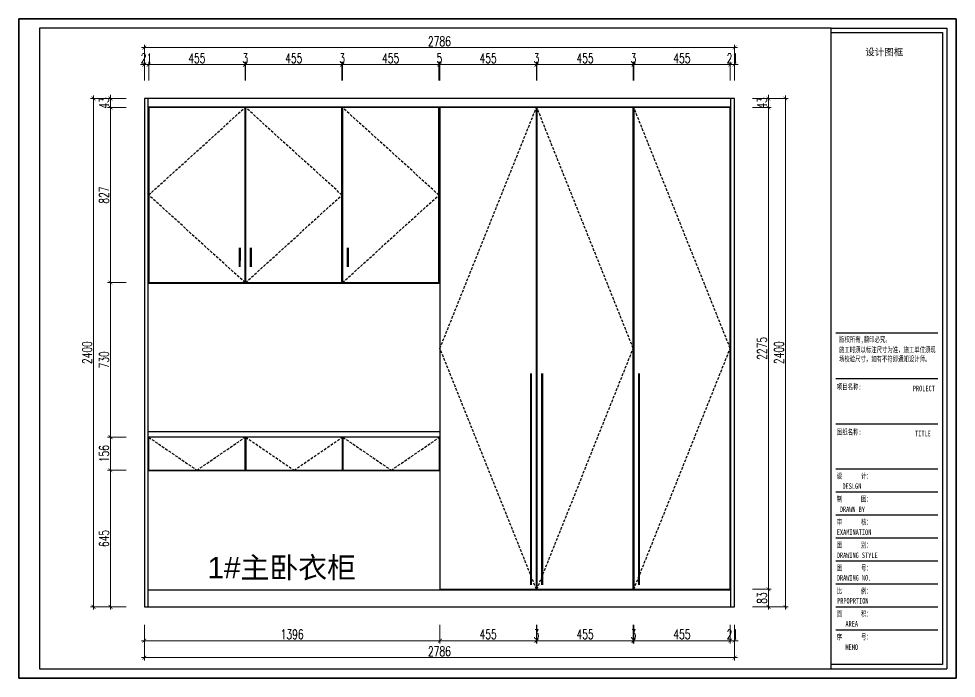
# Model space of a CAD drawing. Header units: millimetres. Extents: x 102153 to 107767, y -22780 to -14924.
# Drawn here: x 102332 to 106757, y -22780 to -19666 of the extents above; entities that cross this region are included whole.
import ezdxf
from ezdxf.enums import TextEntityAlignment as Align

# ---------------------------------------------------------------- set-up
doc = ezdxf.new("R2010")
doc.units = ezdxf.units.MM
doc.header["$LTSCALE"] = 2
doc.linetypes.add('HIDDEN', pattern=[9.525, 6.35, -3.175])
for name, color, linetype in [('0-标注', 7, 'Continuous'), ('y-打印层', 7, 'Continuous'), ('五金', 252, 'Continuous'), ('图框', 7, 'Continuous'), ('文字', 255, 'Continuous'), ('柜体', 7, 'Continuous'), ('门板图层', 1, 'Continuous'), ('门板开启线', 8, 'HIDDEN'), ('门板遮罩', 7, 'Continuous')]:
    doc.layers.add(name, color=color, linetype=linetype)
doc.styles.add('DIMTEXT', font='simplex.shx', dxfattribs={"width": 0.7, "bigfont": 'gbcbig.shx'})
doc.styles.get("Standard").update_dxf_attribs({"font": 'arial.ttf'})
doc.styles.add('上品专用', font='SimSun.ttf')
doc.styles.add('图纸目录', font='SimSun.ttf', dxfattribs={"width": 0.7})
doc.styles.add('文字', font='SimSun.ttf', dxfattribs={"width": 0.7})
doc.dimstyles.new('雷神标注', dxfattribs={"dimscale": 15, "dimtxt": 3, "dimasz": 1.2, "dimexe": 0.9, "dimexo": 1, "dimgap": 0.5, "dimtad": 1, "dimdec": 0, "dimzin": 13, "dimdsep": 46, "dimtxsty": 'DIMTEXT', "dimblk1": 'ARCHTICK', "dimblk2": 'ARCHTICK', "dimsah": 1, "dimcen": 2, "dimdle": 0.9, "dimclrd": 1, "dimclre": 1, "dimclrt": 1, "dimadec": 1, "dimazin": 0, "dimtfac": 1, "dimtdec": 0, "dimtix": 1, "dimtmove": 1, "dimatfit": 3, "dimfxl": 5, "dimfxlon": 1, "dimtolj": 1, "dimtzin": 13, "dimlwd": 5, "dimlwe": 5, "dimarcsym": 0})

# ---------------------------------------------------------------- blocks, each defined once
blk = doc.blocks.new('KZK_20260519_210654', base_point=(102144.7, -20499.4))
at = {"color": 255, "const_width": 10}
blk.add_lwpolyline([(102144.7, -19999.4), (102144.7, -20999.4)], dxfattribs=at)
blk = doc.blocks.new('KZK_20260519_210703', base_point=(102028.5, -20114.6))
at = {"color": 255, "const_width": 10}
blk.add_lwpolyline([(102028.5, -20068.9), (102028.4, -20160.4)], dxfattribs=at)
blk = doc.blocks.new('_ARCHTICK')
at = {"color": 0, "linetype": 'ByBlock', "const_width": 0.15}
blk.add_lwpolyline([(-0.5, -0.5), (0.5, 0.5)], dxfattribs=at)
blk = doc.blocks.new('*D44')
at = {"layer": '0-标注', "color": 1, "lineweight": 5, "transparency": 16777216}
for p, q in [((102924.5, -22528), (102924.5, -22616.5)), ((104320, -22528), (104320, -22616.5)), ((102911, -22603), (104333.5, -22603))]:
    blk.add_line(p, q, dxfattribs=at)
at = {"layer": 'Defpoints', "color": 0, "transparency": 16777216}
for p in [(102924.5, -22443), (104320, -22443), (104320, -22603)]:
    blk.add_point(p, dxfattribs=at)
at = {"layer": '0-标注', "color": 1, "lineweight": 5, "transparency": 16777216, "xscale": 17.99999999999999, "yscale": 17.99999999999999, "zscale": 17.99999999999999, "rotation": 180}
blk.add_blockref('_ARCHTICK', (102924.5, -22603), dxfattribs=at)
at = {"layer": '0-标注', "color": 1, "lineweight": 5, "transparency": 16777216, "xscale": 17.99999999999999, "yscale": 17.99999999999999, "zscale": 17.99999999999999}
blk.add_blockref('_ARCHTICK', (104320, -22603), dxfattribs=at)
at = {"layer": '0-标注', "color": 1, "transparency": 16777216, "insert": (103622.25, -22573), "char_height": 45, "attachment_point": 5, "style": 'DIMTEXT'}
blk.add_mtext('\\A1;1396', dxfattribs=at)
blk = doc.blocks.new('*D45')
at = {"layer": '0-标注', "color": 1, "lineweight": 5, "transparency": 16777216}
for p, q in [((104320, -22528), (104320, -22616.5)), ((104775, -22528), (104775, -22616.5)), ((104306.5, -22603), (104788.5, -22603))]:
    blk.add_line(p, q, dxfattribs=at)
at = {"layer": 'Defpoints', "color": 0, "transparency": 16777216}
for p in [(104320, -22443), (104775, -22443), (104775, -22603)]:
    blk.add_point(p, dxfattribs=at)
at = {"layer": '0-标注', "color": 1, "lineweight": 5, "transparency": 16777216, "xscale": 17.99999999999999, "yscale": 17.99999999999999, "zscale": 17.99999999999999, "rotation": 180}
blk.add_blockref('_ARCHTICK', (104320, -22603), dxfattribs=at)
at = {"layer": '0-标注', "color": 1, "lineweight": 5, "transparency": 16777216, "xscale": 17.99999999999999, "yscale": 17.99999999999999, "zscale": 17.99999999999999}
blk.add_blockref('_ARCHTICK', (104775, -22603), dxfattribs=at)
at = {"layer": '0-标注', "color": 1, "transparency": 16777216, "insert": (104547.5, -22573), "char_height": 45, "attachment_point": 5, "style": 'DIMTEXT'}
blk.add_mtext('\\A1;455', dxfattribs=at)
blk = doc.blocks.new('*D46')
at = {"layer": '0-标注', "color": 1, "lineweight": 5, "transparency": 16777216}
for p, q in [((104775, -22528), (104775, -22616.5)), ((104777.5, -22528), (104777.5, -22616.5)), ((104775, -22603), (104757, -22603)), ((104775, -22603), (104777.5, -22603)), ((104777.5, -22603), (104795.5, -22603))]:
    blk.add_line(p, q, dxfattribs=at)
at = {"layer": 'Defpoints', "color": 0, "transparency": 16777216}
for p in [(104775, -22443), (104777.5, -22443), (104777.5, -22603)]:
    blk.add_point(p, dxfattribs=at)
at = {"layer": '0-标注', "color": 1, "lineweight": 5, "transparency": 16777216, "xscale": 17.99999999999999, "yscale": 17.99999999999999, "zscale": 17.99999999999999}
blk.add_blockref('_ARCHTICK', (104775, -22603), dxfattribs=at)
at = {"layer": '0-标注', "color": 1, "lineweight": 5, "transparency": 16777216, "xscale": 17.99999999999999, "yscale": 17.99999999999999, "zscale": 17.99999999999999, "rotation": 180}
blk.add_blockref('_ARCHTICK', (104777.5, -22603), dxfattribs=at)
at = {"layer": '0-标注', "color": 1, "transparency": 16777216, "insert": (104776.25, -22573), "char_height": 45, "attachment_point": 5, "style": 'DIMTEXT'}
blk.add_mtext('\\A1;3', dxfattribs=at)
blk = doc.blocks.new('*D47')
at = {"layer": '0-标注', "color": 1, "lineweight": 5, "transparency": 16777216}
for p, q in [((104777.5, -22528), (104777.5, -22616.5)), ((105232.5, -22528), (105232.5, -22616.5)), ((104764, -22603), (105246, -22603))]:
    blk.add_line(p, q, dxfattribs=at)
at = {"layer": 'Defpoints', "color": 0, "transparency": 16777216}
for p in [(104777.5, -22443), (105232.5, -22443), (105232.5, -22603)]:
    blk.add_point(p, dxfattribs=at)
at = {"layer": '0-标注', "color": 1, "lineweight": 5, "transparency": 16777216, "xscale": 17.99999999999999, "yscale": 17.99999999999999, "zscale": 17.99999999999999, "rotation": 180}
blk.add_blockref('_ARCHTICK', (104777.5, -22603), dxfattribs=at)
at = {"layer": '0-标注', "color": 1, "lineweight": 5, "transparency": 16777216, "xscale": 17.99999999999999, "yscale": 17.99999999999999, "zscale": 17.99999999999999}
blk.add_blockref('_ARCHTICK', (105232.5, -22603), dxfattribs=at)
at = {"layer": '0-标注', "color": 1, "transparency": 16777216, "insert": (105005, -22573), "char_height": 45, "attachment_point": 5, "style": 'DIMTEXT'}
blk.add_mtext('\\A1;455', dxfattribs=at)
blk = doc.blocks.new('*D48')
at = {"layer": '0-标注', "color": 1, "lineweight": 5, "transparency": 16777216}
for p, q in [((105232.5, -22528), (105232.5, -22616.5)), ((105235, -22528), (105235, -22616.5)), ((105232.5, -22603), (105214.5, -22603)), ((105232.5, -22603), (105235, -22603)), ((105235, -22603), (105253, -22603))]:
    blk.add_line(p, q, dxfattribs=at)
at = {"layer": 'Defpoints', "color": 0, "transparency": 16777216}
for p in [(105232.5, -22443), (105235, -22443), (105235, -22603)]:
    blk.add_point(p, dxfattribs=at)
at = {"layer": '0-标注', "color": 1, "lineweight": 5, "transparency": 16777216, "xscale": 17.99999999999999, "yscale": 17.99999999999999, "zscale": 17.99999999999999}
blk.add_blockref('_ARCHTICK', (105232.5, -22603), dxfattribs=at)
at = {"layer": '0-标注', "color": 1, "lineweight": 5, "transparency": 16777216, "xscale": 17.99999999999999, "yscale": 17.99999999999999, "zscale": 17.99999999999999, "rotation": 180}
blk.add_blockref('_ARCHTICK', (105235, -22603), dxfattribs=at)
at = {"layer": '0-标注', "color": 1, "transparency": 16777216, "insert": (105233.75, -22573), "char_height": 45, "attachment_point": 5, "style": 'DIMTEXT'}
blk.add_mtext('\\A1;3', dxfattribs=at)
blk = doc.blocks.new('*D49')
at = {"layer": '0-标注', "color": 1, "lineweight": 5, "transparency": 16777216}
for p, q in [((105235, -22528), (105235, -22616.5)), ((105690, -22528), (105690, -22616.5)), ((105221.5, -22603), (105703.5, -22603))]:
    blk.add_line(p, q, dxfattribs=at)
at = {"layer": 'Defpoints', "color": 0, "transparency": 16777216}
for p in [(105235, -22443), (105690, -22443), (105690, -22603)]:
    blk.add_point(p, dxfattribs=at)
at = {"layer": '0-标注', "color": 1, "lineweight": 5, "transparency": 16777216, "xscale": 17.99999999999999, "yscale": 17.99999999999999, "zscale": 17.99999999999999, "rotation": 180}
blk.add_blockref('_ARCHTICK', (105235, -22603), dxfattribs=at)
at = {"layer": '0-标注', "color": 1, "lineweight": 5, "transparency": 16777216, "xscale": 17.99999999999999, "yscale": 17.99999999999999, "zscale": 17.99999999999999}
blk.add_blockref('_ARCHTICK', (105690, -22603), dxfattribs=at)
at = {"layer": '0-标注', "color": 1, "transparency": 16777216, "insert": (105462.5, -22573), "char_height": 45, "attachment_point": 5, "style": 'DIMTEXT'}
blk.add_mtext('\\A1;455', dxfattribs=at)
blk = doc.blocks.new('*D50')
at = {"layer": '0-标注', "color": 1, "lineweight": 5, "transparency": 16777216}
for p, q in [((105690, -22528), (105690, -22616.5)), ((105710.5, -22528), (105710.5, -22616.5)), ((105690, -22603), (105672, -22603)), ((105690, -22603), (105710.5, -22603)), ((105710.5, -22603), (105728.5, -22603))]:
    blk.add_line(p, q, dxfattribs=at)
at = {"layer": 'Defpoints', "color": 0, "transparency": 16777216}
for p in [(105690, -22443), (105710.5, -22443), (105710.5, -22603)]:
    blk.add_point(p, dxfattribs=at)
at = {"layer": '0-标注', "color": 1, "lineweight": 5, "transparency": 16777216, "xscale": 17.99999999999999, "yscale": 17.99999999999999, "zscale": 17.99999999999999}
blk.add_blockref('_ARCHTICK', (105690, -22603), dxfattribs=at)
at = {"layer": '0-标注', "color": 1, "lineweight": 5, "transparency": 16777216, "xscale": 17.99999999999999, "yscale": 17.99999999999999, "zscale": 17.99999999999999, "rotation": 180}
blk.add_blockref('_ARCHTICK', (105710.5, -22603), dxfattribs=at)
at = {"layer": '0-标注', "color": 1, "transparency": 16777216, "insert": (105700.25, -22573), "char_height": 45, "attachment_point": 5, "style": 'DIMTEXT'}
blk.add_mtext('\\A1;21', dxfattribs=at)
blk = doc.blocks.new('*D51')
at = {"layer": '0-标注', "color": 1, "lineweight": 5, "transparency": 16777216}
for p, q in [((102924.5, -22608), (102924.5, -22696.5)), ((105710.5, -22608), (105710.5, -22696.5)), ((102911, -22683), (105724, -22683))]:
    blk.add_line(p, q, dxfattribs=at)
at = {"layer": 'Defpoints', "color": 0, "transparency": 16777216}
for p in [(102924.5, -22443), (105710.5, -22443), (105710.5, -22683)]:
    blk.add_point(p, dxfattribs=at)
at = {"layer": '0-标注', "color": 1, "lineweight": 5, "transparency": 16777216, "xscale": 17.99999999999999, "yscale": 17.99999999999999, "zscale": 17.99999999999999, "rotation": 180}
blk.add_blockref('_ARCHTICK', (102924.5, -22683), dxfattribs=at)
at = {"layer": '0-标注', "color": 1, "lineweight": 5, "transparency": 16777216, "xscale": 17.99999999999999, "yscale": 17.99999999999999, "zscale": 17.99999999999999}
blk.add_blockref('_ARCHTICK', (105710.5, -22683), dxfattribs=at)
at = {"layer": '0-标注', "color": 1, "transparency": 16777216, "insert": (104317.5, -22653), "char_height": 45, "attachment_point": 5, "style": 'DIMTEXT'}
blk.add_mtext('\\A1;2786', dxfattribs=at)
blk = doc.blocks.new('*D52')
at = {"layer": '0-标注', "color": 1, "lineweight": 5, "transparency": 16777216}
for p, q in [((102839.5, -21798), (102751, -21798)), ((102764.5, -22456.5), (102764.5, -21784.5)), ((102839.5, -22443), (102751, -22443))]:
    blk.add_line(p, q, dxfattribs=at)
at = {"layer": 'Defpoints', "color": 0, "transparency": 16777216}
for p in [(102764.5, -21798), (102924.5, -21798), (102924.5, -22443)]:
    blk.add_point(p, dxfattribs=at)
at = {"layer": '0-标注', "color": 1, "lineweight": 5, "transparency": 16777216, "xscale": 17.99999999999999, "yscale": 17.99999999999999, "zscale": 17.99999999999999}
for p, rotation in [((102764.5, -21798), 90), ((102764.5, -22443), 270)]:
    blk.add_blockref('_ARCHTICK', p, dxfattribs=dict(at, rotation=rotation))
at = {"layer": '0-标注', "color": 1, "transparency": 16777216, "insert": (102734.5, -22120.5), "char_height": 45, "attachment_point": 5, "rotation": 90, "style": 'DIMTEXT'}
blk.add_mtext('\\A1;645', dxfattribs=at)
blk = doc.blocks.new('*D53')
at = {"layer": '0-标注', "color": 1, "lineweight": 5, "transparency": 16777216}
for p, q in [((102764.5, -21811.5), (102764.5, -21628.5)), ((102839.5, -21642), (102751, -21642)), ((102839.5, -21798), (102751, -21798))]:
    blk.add_line(p, q, dxfattribs=at)
at = {"layer": 'Defpoints', "color": 0, "transparency": 16777216}
for p in [(102764.5, -21642), (102924.5, -21642), (102924.5, -21798)]:
    blk.add_point(p, dxfattribs=at)
at = {"layer": '0-标注', "color": 1, "lineweight": 5, "transparency": 16777216, "xscale": 17.99999999999999, "yscale": 17.99999999999999, "zscale": 17.99999999999999}
for p, rotation in [((102764.5, -21642), 90), ((102764.5, -21798), 270)]:
    blk.add_blockref('_ARCHTICK', p, dxfattribs=dict(at, rotation=rotation))
at = {"layer": '0-标注', "color": 1, "transparency": 16777216, "insert": (102734.5, -21720), "char_height": 45, "attachment_point": 5, "rotation": 90, "style": 'DIMTEXT'}
blk.add_mtext('\\A1;156', dxfattribs=at)
blk = doc.blocks.new('*D54')
at = {"layer": '0-标注', "color": 1, "lineweight": 5, "transparency": 16777216}
for p, q in [((102839.5, -20912.5), (102751, -20912.5)), ((102764.5, -21655.5), (102764.5, -20899)), ((102839.5, -21642), (102751, -21642))]:
    blk.add_line(p, q, dxfattribs=at)
at = {"layer": 'Defpoints', "color": 0, "transparency": 16777216}
for p in [(102764.5, -20912.5), (102924.5, -20912.5), (102924.5, -21642)]:
    blk.add_point(p, dxfattribs=at)
at = {"layer": '0-标注', "color": 1, "lineweight": 5, "transparency": 16777216, "xscale": 17.99999999999999, "yscale": 17.99999999999999, "zscale": 17.99999999999999}
for p, rotation in [((102764.5, -20912.5), 90), ((102764.5, -21642), 270)]:
    blk.add_blockref('_ARCHTICK', p, dxfattribs=dict(at, rotation=rotation))
at = {"layer": '0-标注', "color": 1, "transparency": 16777216, "insert": (102734.5, -21277.25), "char_height": 45, "attachment_point": 5, "rotation": 90, "style": 'DIMTEXT'}
blk.add_mtext('\\A1;730', dxfattribs=at)
blk = doc.blocks.new('*D55')
at = {"layer": '0-标注', "color": 1, "lineweight": 5, "transparency": 16777216}
for p, q in [((102839.5, -20085.5), (102751, -20085.5)), ((102764.5, -20926), (102764.5, -20072)), ((102839.5, -20912.5), (102751, -20912.5))]:
    blk.add_line(p, q, dxfattribs=at)
at = {"layer": 'Defpoints', "color": 0, "transparency": 16777216}
for p in [(102764.5, -20085.5), (102924.5, -20085.5), (102924.5, -20912.5)]:
    blk.add_point(p, dxfattribs=at)
at = {"layer": '0-标注', "color": 1, "lineweight": 5, "transparency": 16777216, "xscale": 17.99999999999999, "yscale": 17.99999999999999, "zscale": 17.99999999999999}
for p, rotation in [((102764.5, -20085.5), 90), ((102764.5, -20912.5), 270)]:
    blk.add_blockref('_ARCHTICK', p, dxfattribs=dict(at, rotation=rotation))
at = {"layer": '0-标注', "color": 1, "transparency": 16777216, "insert": (102734.5, -20499), "char_height": 45, "attachment_point": 5, "rotation": 90, "style": 'DIMTEXT'}
blk.add_mtext('\\A1;827', dxfattribs=at)
blk = doc.blocks.new('*D56')
at = {"layer": '0-标注', "color": 1, "lineweight": 5, "transparency": 16777216}
for p, q in [((102839.5, -20043), (102751, -20043)), ((102764.5, -20043), (102764.5, -20025)), ((102764.5, -20085.5), (102764.5, -20043)), ((102839.5, -20085.5), (102751, -20085.5)), ((102764.5, -20085.5), (102764.5, -20103.5))]:
    blk.add_line(p, q, dxfattribs=at)
at = {"layer": 'Defpoints', "color": 0, "transparency": 16777216}
for p in [(102764.5, -20043), (102924.5, -20043), (102924.5, -20085.5)]:
    blk.add_point(p, dxfattribs=at)
at = {"layer": '0-标注', "color": 1, "lineweight": 5, "transparency": 16777216, "xscale": 17.99999999999999, "yscale": 17.99999999999999, "zscale": 17.99999999999999}
for p, rotation in [((102764.5, -20043), 270), ((102764.5, -20085.5), 90)]:
    blk.add_blockref('_ARCHTICK', p, dxfattribs=dict(at, rotation=rotation))
at = {"layer": '0-标注', "color": 1, "transparency": 16777216, "insert": (102734.5, -20064.25), "char_height": 45, "attachment_point": 5, "rotation": 90, "style": 'DIMTEXT'}
blk.add_mtext('\\A1;43', dxfattribs=at)
blk = doc.blocks.new('*D57')
at = {"layer": '0-标注', "color": 1, "lineweight": 5, "transparency": 16777216}
for p, q in [((102759.5, -20043), (102671, -20043)), ((102684.5, -22456.5), (102684.5, -20029.5)), ((102759.5, -22443), (102671, -22443))]:
    blk.add_line(p, q, dxfattribs=at)
at = {"layer": 'Defpoints', "color": 0, "transparency": 16777216}
for p in [(102684.5, -20043), (102924.5, -20043), (102924.5, -22443)]:
    blk.add_point(p, dxfattribs=at)
at = {"layer": '0-标注', "color": 1, "lineweight": 5, "transparency": 16777216, "xscale": 17.99999999999999, "yscale": 17.99999999999999, "zscale": 17.99999999999999}
for p, rotation in [((102684.5, -20043), 90), ((102684.5, -22443), 270)]:
    blk.add_blockref('_ARCHTICK', p, dxfattribs=dict(at, rotation=rotation))
at = {"layer": '0-标注', "color": 1, "transparency": 16777216, "insert": (102654.5, -21243), "char_height": 45, "attachment_point": 5, "rotation": 90, "style": 'DIMTEXT'}
blk.add_mtext('\\A1;2400', dxfattribs=at)
blk = doc.blocks.new('*D58')
at = {"layer": '0-标注', "color": 1, "lineweight": 5, "transparency": 16777216}
for p, q in [((102924.5, -19958), (102924.5, -19869.5)), ((102945, -19958), (102945, -19869.5)), ((102924.5, -19883), (102906.5, -19883)), ((102924.5, -19883), (102945, -19883)), ((102945, -19883), (102963, -19883))]:
    blk.add_line(p, q, dxfattribs=at)
at = {"layer": 'Defpoints', "color": 0, "transparency": 16777216}
for p in [(102945, -19883), (102924.5, -20043), (102945, -20043)]:
    blk.add_point(p, dxfattribs=at)
at = {"layer": '0-标注', "color": 1, "lineweight": 5, "transparency": 16777216, "xscale": 17.99999999999999, "yscale": 17.99999999999999, "zscale": 17.99999999999999}
blk.add_blockref('_ARCHTICK', (102924.5, -19883), dxfattribs=at)
at = {"layer": '0-标注', "color": 1, "lineweight": 5, "transparency": 16777216, "xscale": 17.99999999999999, "yscale": 17.99999999999999, "zscale": 17.99999999999999, "rotation": 180}
blk.add_blockref('_ARCHTICK', (102945, -19883), dxfattribs=at)
at = {"layer": '0-标注', "color": 1, "transparency": 16777216, "insert": (102934.75, -19853), "char_height": 45, "attachment_point": 5, "style": 'DIMTEXT'}
blk.add_mtext('\\A1;21', dxfattribs=at)
blk = doc.blocks.new('*D59')
at = {"layer": '0-标注', "color": 1, "lineweight": 5, "transparency": 16777216}
for p, q in [((102945, -19958), (102945, -19869.5)), ((103400, -19958), (103400, -19869.5)), ((102931.5, -19883), (103413.5, -19883))]:
    blk.add_line(p, q, dxfattribs=at)
at = {"layer": 'Defpoints', "color": 0, "transparency": 16777216}
for p in [(103400, -19883), (102945, -20043), (103400, -20043)]:
    blk.add_point(p, dxfattribs=at)
at = {"layer": '0-标注', "color": 1, "lineweight": 5, "transparency": 16777216, "xscale": 17.99999999999999, "yscale": 17.99999999999999, "zscale": 17.99999999999999, "rotation": 180}
blk.add_blockref('_ARCHTICK', (102945, -19883), dxfattribs=at)
at = {"layer": '0-标注', "color": 1, "lineweight": 5, "transparency": 16777216, "xscale": 17.99999999999999, "yscale": 17.99999999999999, "zscale": 17.99999999999999}
blk.add_blockref('_ARCHTICK', (103400, -19883), dxfattribs=at)
at = {"layer": '0-标注', "color": 1, "transparency": 16777216, "insert": (103172.5, -19853), "char_height": 45, "attachment_point": 5, "style": 'DIMTEXT'}
blk.add_mtext('\\A1;455', dxfattribs=at)
blk = doc.blocks.new('*D60')
at = {"layer": '0-标注', "color": 1, "lineweight": 5, "transparency": 16777216}
for p, q in [((103400, -19958), (103400, -19869.5)), ((103402.5, -19958), (103402.5, -19869.5)), ((103400, -19883), (103382, -19883)), ((103400, -19883), (103402.5, -19883)), ((103402.5, -19883), (103420.5, -19883))]:
    blk.add_line(p, q, dxfattribs=at)
at = {"layer": 'Defpoints', "color": 0, "transparency": 16777216}
for p in [(103402.5, -19883), (103400, -20043), (103402.5, -20043)]:
    blk.add_point(p, dxfattribs=at)
at = {"layer": '0-标注', "color": 1, "lineweight": 5, "transparency": 16777216, "xscale": 17.99999999999999, "yscale": 17.99999999999999, "zscale": 17.99999999999999}
blk.add_blockref('_ARCHTICK', (103400, -19883), dxfattribs=at)
at = {"layer": '0-标注', "color": 1, "lineweight": 5, "transparency": 16777216, "xscale": 17.99999999999999, "yscale": 17.99999999999999, "zscale": 17.99999999999999, "rotation": 180}
blk.add_blockref('_ARCHTICK', (103402.5, -19883), dxfattribs=at)
at = {"layer": '0-标注', "color": 1, "transparency": 16777216, "insert": (103401.25, -19853), "char_height": 45, "attachment_point": 5, "style": 'DIMTEXT'}
blk.add_mtext('\\A1;3', dxfattribs=at)
blk = doc.blocks.new('*D61')
at = {"layer": '0-标注', "color": 1, "lineweight": 5, "transparency": 16777216}
for p, q in [((103402.5, -19958), (103402.5, -19869.5)), ((103857.5, -19958), (103857.5, -19869.5)), ((103389, -19883), (103871, -19883))]:
    blk.add_line(p, q, dxfattribs=at)
at = {"layer": 'Defpoints', "color": 0, "transparency": 16777216}
for p in [(103857.5, -19883), (103402.5, -20043), (103857.5, -20043)]:
    blk.add_point(p, dxfattribs=at)
at = {"layer": '0-标注', "color": 1, "lineweight": 5, "transparency": 16777216, "xscale": 17.99999999999999, "yscale": 17.99999999999999, "zscale": 17.99999999999999, "rotation": 180}
blk.add_blockref('_ARCHTICK', (103402.5, -19883), dxfattribs=at)
at = {"layer": '0-标注', "color": 1, "lineweight": 5, "transparency": 16777216, "xscale": 17.99999999999999, "yscale": 17.99999999999999, "zscale": 17.99999999999999}
blk.add_blockref('_ARCHTICK', (103857.5, -19883), dxfattribs=at)
at = {"layer": '0-标注', "color": 1, "transparency": 16777216, "insert": (103630, -19853), "char_height": 45, "attachment_point": 5, "style": 'DIMTEXT'}
blk.add_mtext('\\A1;455', dxfattribs=at)
blk = doc.blocks.new('*D62')
at = {"layer": '0-标注', "color": 1, "lineweight": 5, "transparency": 16777216}
for p, q in [((103857.5, -19958), (103857.5, -19869.5)), ((103860, -19958), (103860, -19869.5)), ((103857.5, -19883), (103839.5, -19883)), ((103857.5, -19883), (103860, -19883)), ((103860, -19883), (103878, -19883))]:
    blk.add_line(p, q, dxfattribs=at)
at = {"layer": 'Defpoints', "color": 0, "transparency": 16777216}
for p in [(103860, -19883), (103857.5, -20043), (103860, -20043)]:
    blk.add_point(p, dxfattribs=at)
at = {"layer": '0-标注', "color": 1, "lineweight": 5, "transparency": 16777216, "xscale": 17.99999999999999, "yscale": 17.99999999999999, "zscale": 17.99999999999999}
blk.add_blockref('_ARCHTICK', (103857.5, -19883), dxfattribs=at)
at = {"layer": '0-标注', "color": 1, "lineweight": 5, "transparency": 16777216, "xscale": 17.99999999999999, "yscale": 17.99999999999999, "zscale": 17.99999999999999, "rotation": 180}
blk.add_blockref('_ARCHTICK', (103860, -19883), dxfattribs=at)
at = {"layer": '0-标注', "color": 1, "transparency": 16777216, "insert": (103858.75, -19853), "char_height": 45, "attachment_point": 5, "style": 'DIMTEXT'}
blk.add_mtext('\\A1;3', dxfattribs=at)
blk = doc.blocks.new('*D63')
at = {"layer": '0-标注', "color": 1, "lineweight": 5, "transparency": 16777216}
for p, q in [((103860, -19958), (103860, -19869.5)), ((104315, -19958), (104315, -19869.5)), ((103846.5, -19883), (104328.5, -19883))]:
    blk.add_line(p, q, dxfattribs=at)
at = {"layer": 'Defpoints', "color": 0, "transparency": 16777216}
for p in [(104315, -19883), (103860, -20043), (104315, -20043)]:
    blk.add_point(p, dxfattribs=at)
at = {"layer": '0-标注', "color": 1, "lineweight": 5, "transparency": 16777216, "xscale": 17.99999999999999, "yscale": 17.99999999999999, "zscale": 17.99999999999999, "rotation": 180}
blk.add_blockref('_ARCHTICK', (103860, -19883), dxfattribs=at)
at = {"layer": '0-标注', "color": 1, "lineweight": 5, "transparency": 16777216, "xscale": 17.99999999999999, "yscale": 17.99999999999999, "zscale": 17.99999999999999}
blk.add_blockref('_ARCHTICK', (104315, -19883), dxfattribs=at)
at = {"layer": '0-标注', "color": 1, "transparency": 16777216, "insert": (104087.5, -19853), "char_height": 45, "attachment_point": 5, "style": 'DIMTEXT'}
blk.add_mtext('\\A1;455', dxfattribs=at)
blk = doc.blocks.new('*D64')
at = {"layer": '0-标注', "color": 1, "lineweight": 5, "transparency": 16777216}
for p, q in [((104315, -19958), (104315, -19869.5)), ((104320, -19958), (104320, -19869.5)), ((104315, -19883), (104297, -19883)), ((104315, -19883), (104320, -19883)), ((104320, -19883), (104338, -19883))]:
    blk.add_line(p, q, dxfattribs=at)
at = {"layer": 'Defpoints', "color": 0, "transparency": 16777216}
for p in [(104320, -19883), (104315, -20043), (104320, -20043)]:
    blk.add_point(p, dxfattribs=at)
at = {"layer": '0-标注', "color": 1, "lineweight": 5, "transparency": 16777216, "xscale": 17.99999999999999, "yscale": 17.99999999999999, "zscale": 17.99999999999999}
blk.add_blockref('_ARCHTICK', (104315, -19883), dxfattribs=at)
at = {"layer": '0-标注', "color": 1, "lineweight": 5, "transparency": 16777216, "xscale": 17.99999999999999, "yscale": 17.99999999999999, "zscale": 17.99999999999999, "rotation": 180}
blk.add_blockref('_ARCHTICK', (104320, -19883), dxfattribs=at)
at = {"layer": '0-标注', "color": 1, "transparency": 16777216, "insert": (104317.5, -19853), "char_height": 45, "attachment_point": 5, "style": 'DIMTEXT'}
blk.add_mtext('\\A1;5', dxfattribs=at)
blk = doc.blocks.new('*D65')
at = {"layer": '0-标注', "color": 1, "lineweight": 5, "transparency": 16777216}
for p, q in [((104320, -19958), (104320, -19869.5)), ((104775, -19958), (104775, -19869.5)), ((104306.5, -19883), (104788.5, -19883))]:
    blk.add_line(p, q, dxfattribs=at)
at = {"layer": 'Defpoints', "color": 0, "transparency": 16777216}
for p in [(104775, -19883), (104320, -20043), (104775, -20043)]:
    blk.add_point(p, dxfattribs=at)
at = {"layer": '0-标注', "color": 1, "lineweight": 5, "transparency": 16777216, "xscale": 17.99999999999999, "yscale": 17.99999999999999, "zscale": 17.99999999999999, "rotation": 180}
blk.add_blockref('_ARCHTICK', (104320, -19883), dxfattribs=at)
at = {"layer": '0-标注', "color": 1, "lineweight": 5, "transparency": 16777216, "xscale": 17.99999999999999, "yscale": 17.99999999999999, "zscale": 17.99999999999999}
blk.add_blockref('_ARCHTICK', (104775, -19883), dxfattribs=at)
at = {"layer": '0-标注', "color": 1, "transparency": 16777216, "insert": (104547.5, -19853), "char_height": 45, "attachment_point": 5, "style": 'DIMTEXT'}
blk.add_mtext('\\A1;455', dxfattribs=at)
blk = doc.blocks.new('*D66')
at = {"layer": '0-标注', "color": 1, "lineweight": 5, "transparency": 16777216}
for p, q in [((104775, -19958), (104775, -19869.5)), ((104777.5, -19958), (104777.5, -19869.5)), ((104775, -19883), (104757, -19883)), ((104775, -19883), (104777.5, -19883)), ((104777.5, -19883), (104795.5, -19883))]:
    blk.add_line(p, q, dxfattribs=at)
at = {"layer": 'Defpoints', "color": 0, "transparency": 16777216}
for p in [(104777.5, -19883), (104775, -20043), (104777.5, -20043)]:
    blk.add_point(p, dxfattribs=at)
at = {"layer": '0-标注', "color": 1, "lineweight": 5, "transparency": 16777216, "xscale": 17.99999999999999, "yscale": 17.99999999999999, "zscale": 17.99999999999999}
blk.add_blockref('_ARCHTICK', (104775, -19883), dxfattribs=at)
at = {"layer": '0-标注', "color": 1, "lineweight": 5, "transparency": 16777216, "xscale": 17.99999999999999, "yscale": 17.99999999999999, "zscale": 17.99999999999999, "rotation": 180}
blk.add_blockref('_ARCHTICK', (104777.5, -19883), dxfattribs=at)
at = {"layer": '0-标注', "color": 1, "transparency": 16777216, "insert": (104776.25, -19853), "char_height": 45, "attachment_point": 5, "style": 'DIMTEXT'}
blk.add_mtext('\\A1;3', dxfattribs=at)
blk = doc.blocks.new('*D67')
at = {"layer": '0-标注', "color": 1, "lineweight": 5, "transparency": 16777216}
for p, q in [((104777.5, -19958), (104777.5, -19869.5)), ((105232.5, -19958), (105232.5, -19869.5)), ((104764, -19883), (105246, -19883))]:
    blk.add_line(p, q, dxfattribs=at)
at = {"layer": 'Defpoints', "color": 0, "transparency": 16777216}
for p in [(105232.5, -19883), (104777.5, -20043), (105232.5, -20043)]:
    blk.add_point(p, dxfattribs=at)
at = {"layer": '0-标注', "color": 1, "lineweight": 5, "transparency": 16777216, "xscale": 17.99999999999999, "yscale": 17.99999999999999, "zscale": 17.99999999999999, "rotation": 180}
blk.add_blockref('_ARCHTICK', (104777.5, -19883), dxfattribs=at)
at = {"layer": '0-标注', "color": 1, "lineweight": 5, "transparency": 16777216, "xscale": 17.99999999999999, "yscale": 17.99999999999999, "zscale": 17.99999999999999}
blk.add_blockref('_ARCHTICK', (105232.5, -19883), dxfattribs=at)
at = {"layer": '0-标注', "color": 1, "transparency": 16777216, "insert": (105005, -19853), "char_height": 45, "attachment_point": 5, "style": 'DIMTEXT'}
blk.add_mtext('\\A1;455', dxfattribs=at)
blk = doc.blocks.new('*D68')
at = {"layer": '0-标注', "color": 1, "lineweight": 5, "transparency": 16777216}
for p, q in [((105232.5, -19958), (105232.5, -19869.5)), ((105235, -19958), (105235, -19869.5)), ((105232.5, -19883), (105214.5, -19883)), ((105232.5, -19883), (105235, -19883)), ((105235, -19883), (105253, -19883))]:
    blk.add_line(p, q, dxfattribs=at)
at = {"layer": 'Defpoints', "color": 0, "transparency": 16777216}
for p in [(105235, -19883), (105232.5, -20043), (105235, -20043)]:
    blk.add_point(p, dxfattribs=at)
at = {"layer": '0-标注', "color": 1, "lineweight": 5, "transparency": 16777216, "xscale": 17.99999999999999, "yscale": 17.99999999999999, "zscale": 17.99999999999999}
blk.add_blockref('_ARCHTICK', (105232.5, -19883), dxfattribs=at)
at = {"layer": '0-标注', "color": 1, "lineweight": 5, "transparency": 16777216, "xscale": 17.99999999999999, "yscale": 17.99999999999999, "zscale": 17.99999999999999, "rotation": 180}
blk.add_blockref('_ARCHTICK', (105235, -19883), dxfattribs=at)
at = {"layer": '0-标注', "color": 1, "transparency": 16777216, "insert": (105233.75, -19853), "char_height": 45, "attachment_point": 5, "style": 'DIMTEXT'}
blk.add_mtext('\\A1;3', dxfattribs=at)
blk = doc.blocks.new('*D69')
at = {"layer": '0-标注', "color": 1, "lineweight": 5, "transparency": 16777216}
for p, q in [((105235, -19958), (105235, -19869.5)), ((105690, -19958), (105690, -19869.5)), ((105221.5, -19883), (105703.5, -19883))]:
    blk.add_line(p, q, dxfattribs=at)
at = {"layer": 'Defpoints', "color": 0, "transparency": 16777216}
for p in [(105690, -19883), (105235, -20043), (105690, -20043)]:
    blk.add_point(p, dxfattribs=at)
at = {"layer": '0-标注', "color": 1, "lineweight": 5, "transparency": 16777216, "xscale": 17.99999999999999, "yscale": 17.99999999999999, "zscale": 17.99999999999999, "rotation": 180}
blk.add_blockref('_ARCHTICK', (105235, -19883), dxfattribs=at)
at = {"layer": '0-标注', "color": 1, "lineweight": 5, "transparency": 16777216, "xscale": 17.99999999999999, "yscale": 17.99999999999999, "zscale": 17.99999999999999}
blk.add_blockref('_ARCHTICK', (105690, -19883), dxfattribs=at)
at = {"layer": '0-标注', "color": 1, "transparency": 16777216, "insert": (105462.5, -19853), "char_height": 45, "attachment_point": 5, "style": 'DIMTEXT'}
blk.add_mtext('\\A1;455', dxfattribs=at)
blk = doc.blocks.new('*D70')
at = {"layer": '0-标注', "color": 1, "lineweight": 5, "transparency": 16777216}
for p, q in [((105690, -19958), (105690, -19869.5)), ((105710.5, -19958), (105710.5, -19869.5)), ((105690, -19883), (105672, -19883)), ((105690, -19883), (105710.5, -19883)), ((105710.5, -19883), (105728.5, -19883))]:
    blk.add_line(p, q, dxfattribs=at)
at = {"layer": 'Defpoints', "color": 0, "transparency": 16777216}
for p in [(105710.5, -19883), (105690, -20043), (105710.5, -20043)]:
    blk.add_point(p, dxfattribs=at)
at = {"layer": '0-标注', "color": 1, "lineweight": 5, "transparency": 16777216, "xscale": 17.99999999999999, "yscale": 17.99999999999999, "zscale": 17.99999999999999}
blk.add_blockref('_ARCHTICK', (105690, -19883), dxfattribs=at)
at = {"layer": '0-标注', "color": 1, "lineweight": 5, "transparency": 16777216, "xscale": 17.99999999999999, "yscale": 17.99999999999999, "zscale": 17.99999999999999, "rotation": 180}
blk.add_blockref('_ARCHTICK', (105710.5, -19883), dxfattribs=at)
at = {"layer": '0-标注', "color": 1, "transparency": 16777216, "insert": (105700.25, -19853), "char_height": 45, "attachment_point": 5, "style": 'DIMTEXT'}
blk.add_mtext('\\A1;21', dxfattribs=at)
blk = doc.blocks.new('*D71')
at = {"layer": '0-标注', "color": 1, "lineweight": 5, "transparency": 16777216}
for p, q in [((102911, -19803), (105724, -19803)), ((102924.5, -19878), (102924.5, -19789.5)), ((105710.5, -19878), (105710.5, -19789.5))]:
    blk.add_line(p, q, dxfattribs=at)
at = {"layer": 'Defpoints', "color": 0, "transparency": 16777216}
for p in [(105710.5, -19803), (102924.5, -20043), (105710.5, -20043)]:
    blk.add_point(p, dxfattribs=at)
at = {"layer": '0-标注', "color": 1, "lineweight": 5, "transparency": 16777216, "xscale": 17.99999999999999, "yscale": 17.99999999999999, "zscale": 17.99999999999999, "rotation": 180}
blk.add_blockref('_ARCHTICK', (102924.5, -19803), dxfattribs=at)
at = {"layer": '0-标注', "color": 1, "lineweight": 5, "transparency": 16777216, "xscale": 17.99999999999999, "yscale": 17.99999999999999, "zscale": 17.99999999999999}
blk.add_blockref('_ARCHTICK', (105710.5, -19803), dxfattribs=at)
at = {"layer": '0-标注', "color": 1, "transparency": 16777216, "insert": (104317.5, -19773), "char_height": 45, "attachment_point": 5, "style": 'DIMTEXT'}
blk.add_mtext('\\A1;2786', dxfattribs=at)
blk = doc.blocks.new('*D72')
at = {"layer": '0-标注', "color": 1, "lineweight": 5, "transparency": 16777216}
for p, q in [((105870.5, -22456.5), (105870.5, -22347)), ((105795.5, -22360.5), (105884, -22360.5)), ((105795.5, -22443), (105884, -22443))]:
    blk.add_line(p, q, dxfattribs=at)
at = {"layer": 'Defpoints', "color": 0, "transparency": 16777216}
for p in [(105710.5, -22360.5), (105870.5, -22360.5), (105710.5, -22443)]:
    blk.add_point(p, dxfattribs=at)
at = {"layer": '0-标注', "color": 1, "lineweight": 5, "transparency": 16777216, "xscale": 17.99999999999999, "yscale": 17.99999999999999, "zscale": 17.99999999999999}
for p, rotation in [((105870.5, -22360.5), 90), ((105870.5, -22443), 270)]:
    blk.add_blockref('_ARCHTICK', p, dxfattribs=dict(at, rotation=rotation))
at = {"layer": '0-标注', "color": 1, "transparency": 16777216, "insert": (105840.5, -22401.75), "char_height": 45, "attachment_point": 5, "rotation": 90, "style": 'DIMTEXT'}
blk.add_mtext('\\A1;83', dxfattribs=at)
blk = doc.blocks.new('*D73')
at = {"layer": '0-标注', "color": 1, "lineweight": 5, "transparency": 16777216}
for p, q in [((105795.5, -20085.5), (105884, -20085.5)), ((105870.5, -22374), (105870.5, -20072)), ((105795.5, -22360.5), (105884, -22360.5))]:
    blk.add_line(p, q, dxfattribs=at)
at = {"layer": 'Defpoints', "color": 0, "transparency": 16777216}
for p in [(105710.5, -20085.5), (105870.5, -20085.5), (105710.5, -22360.5)]:
    blk.add_point(p, dxfattribs=at)
at = {"layer": '0-标注', "color": 1, "lineweight": 5, "transparency": 16777216, "xscale": 17.99999999999999, "yscale": 17.99999999999999, "zscale": 17.99999999999999}
for p, rotation in [((105870.5, -20085.5), 90), ((105870.5, -22360.5), 270)]:
    blk.add_blockref('_ARCHTICK', p, dxfattribs=dict(at, rotation=rotation))
at = {"layer": '0-标注', "color": 1, "transparency": 16777216, "insert": (105840.5, -21223), "char_height": 45, "attachment_point": 5, "rotation": 90, "style": 'DIMTEXT'}
blk.add_mtext('\\A1;2275', dxfattribs=at)
blk = doc.blocks.new('*D74')
at = {"layer": '0-标注', "color": 1, "lineweight": 5, "transparency": 16777216}
for p, q in [((105795.5, -20043), (105884, -20043)), ((105870.5, -20043), (105870.5, -20025)), ((105870.5, -20085.5), (105870.5, -20043)), ((105795.5, -20085.5), (105884, -20085.5)), ((105870.5, -20085.5), (105870.5, -20103.5))]:
    blk.add_line(p, q, dxfattribs=at)
at = {"layer": 'Defpoints', "color": 0, "transparency": 16777216}
for p in [(105710.5, -20043), (105870.5, -20043), (105710.5, -20085.5)]:
    blk.add_point(p, dxfattribs=at)
at = {"layer": '0-标注', "color": 1, "lineweight": 5, "transparency": 16777216, "xscale": 17.99999999999999, "yscale": 17.99999999999999, "zscale": 17.99999999999999}
for p, rotation in [((105870.5, -20043), 270), ((105870.5, -20085.5), 90)]:
    blk.add_blockref('_ARCHTICK', p, dxfattribs=dict(at, rotation=rotation))
at = {"layer": '0-标注', "color": 1, "transparency": 16777216, "insert": (105840.5, -20064.25), "char_height": 45, "attachment_point": 5, "rotation": 90, "style": 'DIMTEXT'}
blk.add_mtext('\\A1;43', dxfattribs=at)
blk = doc.blocks.new('*D75')
at = {"layer": '0-标注', "color": 1, "lineweight": 5, "transparency": 16777216}
for p, q in [((105875.5, -20043), (105964, -20043)), ((105950.5, -22456.5), (105950.5, -20029.5)), ((105875.5, -22443), (105964, -22443))]:
    blk.add_line(p, q, dxfattribs=at)
at = {"layer": 'Defpoints', "color": 0, "transparency": 16777216}
for p in [(105710.5, -20043), (105950.5, -20043), (105710.5, -22443)]:
    blk.add_point(p, dxfattribs=at)
at = {"layer": '0-标注', "color": 1, "lineweight": 5, "transparency": 16777216, "xscale": 17.99999999999999, "yscale": 17.99999999999999, "zscale": 17.99999999999999}
for p, rotation in [((105950.5, -20043), 90), ((105950.5, -22443), 270)]:
    blk.add_blockref('_ARCHTICK', p, dxfattribs=dict(at, rotation=rotation))
at = {"layer": '0-标注', "color": 1, "transparency": 16777216, "insert": (105920.5, -21243), "char_height": 45, "attachment_point": 5, "rotation": 90, "style": 'DIMTEXT'}
blk.add_mtext('\\A1;2400', dxfattribs=at)
blk = doc.blocks.new('设计图框')
for p, q in [((415, 292), (0, 292)), ((0, 292), (0, 0)), ((415, 0), (415, 292)), ((359.66, 287.87), (410.88, 287.87)), ((410.88, 287.88), (410.88, 4.12)), ((359.66, 285.88), (408.88, 285.88)), ((408.88, 285.88), (408.88, 6.12)), ((361.74, 152.91), (406.79, 152.91)), ((361.74, 132.7), (406.79, 132.7)), ((361.74, 112.7), (406.79, 112.7)), ((361.74, 92.71), (406.79, 92.71)), ((361.74, 82.53), (406.79, 82.53)), ((361.74, 72.35), (406.79, 72.35)), ((361.74, 62.18), (406.79, 62.18)), ((361.74, 52), (406.79, 52)), ((361.74, 41.82), (406.79, 41.82)), ((361.74, 31.65), (406.79, 31.65)), ((361.74, 21.47), (406.79, 21.47)), ((408.88, 6.12), (359.66, 6.12)), ((0, 0), (415, 0)), ((359.66, 4.11), (410.88, 4.11))]:
    blk.add_line(p, q)
blk.add_lwpolyline([(9.12, 4.11), (359.66, 4.11), (359.66, 287.87), (9.12, 287.87)], close=True)
at = {"color": 150, "const_width": 0.0904}
blk.add_lwpolyline([(371.94, 273.17), (404.27, 273.17)], dxfattribs=at)
at = {"layer": 'Defpoints'}
blk.add_line((359.66, 287.87), (9.12, 287.87), dxfattribs=at)
at = {"layer": 'y-打印层', "color": 4}
for p, q in [((0, 292), (415, 292)), ((0, 0), (0, 292)), ((415, 292), (415, 0)), ((415, 0), (0, 0))]:
    blk.add_line(p, q, dxfattribs=at)
at = {"color": 150, "insert": (374.68, 278.76), "char_height": 3.0131, "attachment_point": 1}
blk.add_mtext_dynamic_manual_height_columns('{\\fSimHei|b0|i0|c134|p49;设计图框}', width=45.2417, gutter_width=12.5, heights=[0], dxfattribs=at)
at = {"color": 150, "attachment_point": 1, "style": '图纸目录'}
for s, insert, char_height, width in [('{\\fSimSun|b0|i0|c134|p2;版权所有,翻印必究。}', (363.14, 151.26, 0), 2.4307, 39.1073), ('{\\fSimSun|b0|i0|c134|p2;施工时须以标注尺寸为准，施工单位须现场校验尺寸，如有不符即通知设计师。}', (363.07, 146.68, 0), 2.4307, 42.7825), ('{\\fSimSun|b0|i0|c134|p2;项目名称:}', (362.15, 130.28, 0), 2.4307, 38.3365), ('{\\fSimSun|b0|i0|c134|p2;PROLECT}', (395.79, 129.52, 0), 2.4307, 40.5792), ('{\\fSimSun|b0|i0|c134|p2;图纸名称:}', (362.15, 110.28, 0), 2.4307, 38.3365), ('{\\fSimSun|b0|i0|c134|p2;TITLE}', (396.8, 109.55, 0), 2.4307, 38.3365), ('{\\fSimSun|b0|i0|c134|p2;设      计：}', (362.13, 90.79, 0), 2.4307, 38.3365), ('{\\fSimSun|b0|i0|c134|p2;DESLGN}', (364.63, 86.3, 0), 2.4307, 38.3365), ('{\\fSimSun|b0|i0|c134|p2;制      图：}', (362.13, 80.61, 0), 2.4307, 38.3365), ('{\\fSimSun|b0|i0|c134|p2;DRAWN BY}', (363.47, 76.03, 0), 2.4307, 38.3365), ('{\\fSimSun|b0|i0|c134|p2;审      核：}', (362.13, 70.43, 0), 2.4307, 38.3365), ('{\\fSimSun|b0|i0|c134|p2;EXAMINATION}', (362.13, 65.88, 0), 2.4307, 38.3365), ('{\\fSimSun|b0|i0|c134|p2;图      别：}', (362.13, 60.26, 0), 2.4307, 38.3365), ('{\\fSimSun|b0|i0|c134|p2;DRAWING STYLE}', (362.13, 55.67, 0), 2.4307, 38.3365), ('{\\fSimSun|b0|i0|c134|p2;图      号：}', (362.13, 50.08, 0), 2.4307, 38.3365), ('{\\fSimSun|b0|i0|c134|p2;DRAWIMG NO.}', (362.13, 45.69, 0), 2.4307, 38.3365), ('{\\fSimSun|b0|i0|c134|p2;比      例：}', (362.13, 39.9, 0), 2.4307, 38.3365), ('{\\fSimSun|b0|i0|c134|p2;PRPOPRTION }', (362.27, 35.49, 0), 2.4307, 38.3365), ('面      积：', (362.13, 29.73, 0), 2.431, 38.3365), ('{\\fSimSun|b0|i0|c134|p2;AREA}', (365.95, 25.29, 0), 2.4307, 38.3365), ('序      号：', (362.13, 19.55, 0), 2.431, 38.3365), ('\\pxt18.452;{\\fSimSun|b0|i0|c134|p2;MEMO}', (365.95, 14.99, 0), 2.4307, 38.3365)]:
    blk.add_mtext(s, dxfattribs=dict(at, insert=insert, char_height=char_height, width=width))
at = {"color": 2, "style": '文字'}
blk.add_attdef('HL_TK', (0, 292), '', height=0.0000001, dxfattribs=at)
at = {"color": 2, "style": '图纸目录', "width": 0.7, "flags": 8}
for tag, p in [('项目名称', (384.48, 120.05)), ('图纸名称', (384.27, 99.7))]:
    blk.add_attdef(tag, text='', height=2.57, dxfattribs=at).set_placement(p, align=Align.CENTER)
at = {"color": 2, "width": 0.7, "flags": 8}
for tag, p, style in [('设计', (385.58, 85.95), '图纸目录'), ('制图', (385.58, 75.51), '图纸目录'), ('图别', (385.58, 54.62), '图纸目录'), ('图号', (385.54, 44.77), '上品专用'), ('比例', (385.38, 33.93), '上品专用'), ('面积', (385.38, 23.06), '上品专用'), ('序号', (385.38, 13.04), '上品专用')]:
    blk.add_attdef(tag, p, '', height=2.57, dxfattribs=dict(at, style=style))

msp = doc.modelspace()

# ---------------------------------------------------------------- linework, layer by layer
at = {"layer": '0-标注'}
msp.add_lwpolyline([(102924.5, -22443), (105710.5, -22443), (105710.5, -20043), (102924.5, -20043)], close=True, dxfattribs=at)
at = {"layer": '柜体'}
for p, q in [((102942.5, -22443), (102942.5, -20043)), ((105692.5, -22443), (105692.5, -20043)), ((102942.5, -20083), (105692.5, -20083)), ((102942.5, -20915), (104317.5, -20915)), ((102942.5, -21615), (104317.5, -21615)), ((102942.5, -21640), (104317.5, -21640)), ((102942.5, -21800), (104317.5, -21800)), ((102942.5, -22363), (105692.5, -22363))]:
    msp.add_line(p, q, dxfattribs=at)
at = {"layer": '门板图层'}
for points in [[(102945, -20912.5), (103400, -20912.5), (103400, -20085.5), (102945, -20085.5)], [(103402.5, -20912.5), (103857.5, -20912.5), (103857.5, -20085.5), (103402.5, -20085.5)], [(103860, -20912.5), (104315, -20912.5), (104315, -20085.5), (103860, -20085.5)], [(104320, -22360.5), (104775, -22360.5), (104775, -20085.5), (104320, -20085.5)], [(104777.5, -22360.5), (105232.5, -22360.5), (105232.5, -20085.5), (104777.5, -20085.5)], [(105235, -22360.5), (105690, -22360.5), (105690, -20085.5), (105235, -20085.5)]]:
    msp.add_lwpolyline(points, close=True, dxfattribs=at)
at = {"layer": '门板开启线'}
for points in [[(103400, -20912.5), (102945, -20499), (103400, -20085.5)], [(103402.5, -20912.5), (103857.5, -20499), (103402.5, -20085.5)], [(103860, -20912.5), (104315, -20499), (103860, -20085.5)], [(104775, -22360.5), (104320, -21223), (104775, -20085.5)], [(104777.5, -22360.5), (105232.5, -21223), (104777.5, -20085.5)], [(105235, -22360.5), (105690, -21223), (105235, -20085.5)]]:
    msp.add_lwpolyline(points, dxfattribs=at)

# ---------------------------------------------------------------- block references
at = {"layer": '五金', "rotation": 180}
for name, p in [('KZK_20260519_210703', (103375, -20792.5)), ('KZK_20260519_210654', (104750, -21840.5))]:
    msp.add_blockref(name, p, dxfattribs=at)
at = {"layer": '五金', "xscale": -1, "rotation": 180}
for name, p in [('KZK_20260519_210703', (103427.5, -20792.5)), ('KZK_20260519_210703', (103885, -20792.5)), ('KZK_20260519_210654', (104802.5, -21840.5)), ('KZK_20260519_210654', (105260, -21840.5))]:
    msp.add_blockref(name, p, dxfattribs=at)

# ---------------------------------------------------------------- texts
at = {"layer": '文字', "insert": (103223, -22208), "char_height": 100, "width": 1100, "attachment_point": 1}
msp.add_mtext('1#主卧衣柜', dxfattribs=at)

# ---------------------------------------------------------------- dimensions: what is measured, and where the dimension line sits
at = {"layer": '0-标注'}
for p1, p2, distance, picture, middle in [((102924.5, -20043), (105710.5, -20043), 240, '*D71', (104317.5, -19773)), ((102924.5, -20043), (102945, -20043), 160, '*D58', (102934.75, -19853)), ((102945, -20043), (103400, -20043), 160, '*D59', (103172.5, -19853)), ((103400, -20043), (103402.5, -20043), 160, '*D60', (103401.25, -19853)), ((103402.5, -20043), (103857.5, -20043), 160, '*D61', (103630, -19853)), ((103857.5, -20043), (103860, -20043), 160, '*D62', (103858.75, -19853)), ((103860, -20043), (104315, -20043), 160, '*D63', (104087.5, -19853)), ((104315, -20043), (104320, -20043), 160, '*D64', (104317.5, -19853)), ((104320, -20043), (104775, -20043), 160, '*D65', (104547.5, -19853)), ((104775, -20043), (104777.5, -20043), 160, '*D66', (104776.25, -19853)), ((104777.5, -20043), (105232.5, -20043), 160, '*D67', (105005, -19853)), ((105232.5, -20043), (105235, -20043), 160, '*D68', (105233.75, -19853)), ((105235, -20043), (105690, -20043), 160, '*D69', (105462.5, -19853)), ((105690, -20043), (105710.5, -20043), 160, '*D70', (105700.25, -19853)), ((102924.5, -20085.5), (102924.5, -20043), 160, '*D56', (102734.5, -20064.25)), ((105710.5, -20085.5), (105710.5, -20043), -160, '*D74', (105840.5, -20064.25)), ((105710.5, -22443), (105710.5, -20043), -240, '*D75', (105920.5, -21243)), ((102924.5, -20912.5), (102924.5, -20085.5), 160, '*D55', (102734.5, -20499)), ((105710.5, -22360.5), (105710.5, -20085.5), -160, '*D73', (105840.5, -21223)), ((105710.5, -22443), (105710.5, -22360.5), -160, '*D72', (105840.5, -22401.75)), ((102924.5, -22443), (104320, -22443), -160, '*D44', (103622.25, -22573)), ((102924.5, -22443), (105710.5, -22443), -240, '*D51', (104317.5, -22653)), ((104320, -22443), (104775, -22443), -160, '*D45', (104547.5, -22573)), ((104775, -22443), (104777.5, -22443), -160, '*D46', (104776.25, -22573)), ((104777.5, -22443), (105232.5, -22443), -160, '*D47', (105005, -22573)), ((105232.5, -22443), (105235, -22443), -160, '*D48', (105233.75, -22573)), ((105235, -22443), (105690, -22443), -160, '*D49', (105462.5, -22573)), ((105690, -22443), (105710.5, -22443), -160, '*D50', (105700.25, -22573))]:
    dim = msp.add_aligned_dim(p1=p1, p2=p2, distance=distance, dimstyle='雷神标注', dxfattribs=at)
    dim.commit()
    dim.dimension.update_dxf_attribs({"geometry": picture, "text_midpoint": middle})

# ---------------------------------------------------------------- next in the draw order: wipeouts: each hides what was drawn before it
msp.add_wipeout([(102944.5, -21798), (103401, -21798), (103401, -21642), (102944.5, -21642)]).dxf.layer = '门板遮罩'

# ---------------------------------------------------------------- next in the draw order: linework, layer by layer
at = {"layer": '门板图层'}
msp.add_lwpolyline([(102944.5, -21798), (103401, -21798), (103401, -21642), (102944.5, -21642)], close=True, dxfattribs=at)
at = {"layer": '门板开启线'}
msp.add_lwpolyline([(102944.5, -21642), (103172.8, -21798), (103401, -21642)], dxfattribs=at)

# ---------------------------------------------------------------- next in the draw order: dimensions: what is measured, and where the dimension line sits
at = {"layer": '0-标注'}
for p1, p2, distance, picture, middle in [((102924.5, -22443), (102924.5, -20043), 240, '*D57', (102654.5, -21243)), ((102924.5, -21642), (102924.5, -20912.5), 160, '*D54', (102734.5, -21277.25)), ((102924.5, -21798), (102924.5, -21642), 160, '*D53', (102734.5, -21720)), ((102924.5, -22443), (102924.5, -21798), 160, '*D52', (102734.5, -22120.5))]:
    dim = msp.add_aligned_dim(p1=p1, p2=p2, distance=distance, dimstyle='雷神标注', dxfattribs=at)
    dim.commit()
    dim.dimension.update_dxf_attribs({"geometry": picture, "text_midpoint": middle})

# ---------------------------------------------------------------- next in the draw order: wipeouts: each hides what was drawn before it
msp.add_wipeout([(103403, -21798), (103859.5, -21798), (103859.5, -21642), (103403, -21642)]).dxf.layer = '门板遮罩'

# ---------------------------------------------------------------- next in the draw order: linework, layer by layer
at = {"layer": '门板图层'}
msp.add_lwpolyline([(103403, -21798), (103859.5, -21798), (103859.5, -21642), (103403, -21642)], close=True, dxfattribs=at)
at = {"layer": '门板开启线'}
msp.add_lwpolyline([(103403, -21642), (103631.2, -21798), (103859.5, -21642)], dxfattribs=at)

# ---------------------------------------------------------------- next in the draw order: wipeouts: each hides what was drawn before it
msp.add_wipeout([(103861.5, -21798), (104318, -21798), (104318, -21642), (103861.5, -21642)]).dxf.layer = '门板遮罩'

# ---------------------------------------------------------------- next in the draw order: linework, layer by layer
at = {"layer": '门板图层'}
msp.add_lwpolyline([(103861.5, -21798), (104318, -21798), (104318, -21642), (103861.5, -21642)], close=True, dxfattribs=at)
at = {"layer": '门板开启线'}
msp.add_lwpolyline([(103861.5, -21642), (104089.8, -21798), (104318, -21642)], dxfattribs=at)

# ---------------------------------------------------------------- next in the draw order: block references
at = {"layer": '图框', "xscale": 10.66396632538696, "yscale": 10.66396632538696, "zscale": 10.66396632538696}
msp.add_blockref('设计图框', (102331.7, -22780.4), dxfattribs=at)

doc.saveas('drawing.dxf')
